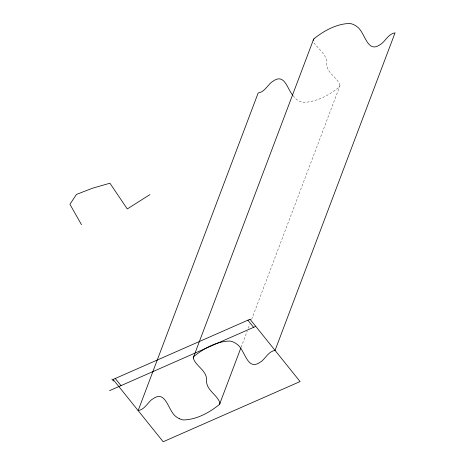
<?xml version="1.0" encoding="UTF-8"?>
<svg xmlns="http://www.w3.org/2000/svg" width="465" height="465" viewBox="0 0 465 465"><rect width="100%" height="100%" fill="white"/><g stroke="black" fill="none" stroke-linecap="round" stroke-linejoin="round"><path stroke-width="0.35" stroke-dasharray="2.33 1.74" d="M241.091 347.314L247.246 331.028M248.269 328.313L249.81 324.245M251.606 319.496L339.81 86.054M293.026 95.697L296.449 99.33A11.393 8.666 20.7 0 0 298.449 100.643L299.57 101.196A12.538 9.533 20.7 0 0 303.209 102.358C316.293 102.213 329.319 95.093 339.252 87.031A6.446 4.9 20.7 0 0 340.02 85.455M313.933 42.809C318.606 49.4 327.267 54.638 326.674 63.722C326.488 73.185 337.666 77.231 339.967 85.444"/><path stroke-width="0.7" d="M193.399 357.358L313.404 39.769M219.806 403.637L240.835 347.994M313.962 38.798C323.896 30.737 336.927 23.605 350.005 23.477A12.538 9.533 20.7 0 1 353.638 24.639L354.766 25.18A11.393 8.666 20.7 0 1 356.765 26.493C365.339 31.887 366.85 54.393 380.469 44.408A17.089 12.997 20.7 0 0 381.992 43.373C386.165 39.664 389.002 33.747 395.064 32.817L275.059 350.407C268.997 351.331 266.16 357.254 261.987 360.956A17.089 12.997 20.7 0 1 260.464 361.997C246.845 371.977 245.334 349.471 236.761 344.083A11.393 8.666 20.7 0 0 234.761 342.769L233.639 342.211A12.538 9.533 20.7 0 0 230.001 341.054C216.917 341.2 203.891 348.32 193.957 356.382A6.446 4.9 20.7 0 0 193.19 357.951M219.248 404.614C209.314 412.67 196.282 419.808 183.204 419.936A12.538 9.533 20.7 0 1 179.571 418.773M149.945 194.608L127.288 208.942L109.926 183.216L92.669 188.168L76.463 194.411L69.936 204.309L81.491 224.7M109.589 390.647L255.767 326.384M179.566 418.785L178.444 418.227A11.393 8.666 20.7 0 1 176.444 416.913C167.871 411.525 166.36 389.019 152.741 398.999A17.089 12.997 20.7 0 0 151.212 400.034C147.045 403.742 144.208 409.659 138.146 410.589L258.151 93.006C264.213 92.076 267.05 86.159 271.223 82.45A17.089 12.997 20.7 0 1 272.746 81.416C284.348 72.749 287.015 88.21 292.613 95.127M247.897 320.187L253.628 327.325M115.262 378.493L120.999 385.63M111.891 379.097L113.454 381.044M219.962 403.027C217.347 394.599 205.792 390.112 206.57 380.091C206.966 370.436 195.637 366.257 193.242 357.969M220.015 403.045A6.446 4.9 20.7 0 1 219.218 404.597M313.195 40.368A6.446 4.9 20.7 0 1 313.991 38.816M250.036 319.246L113.123 379.434L163.169 441.75L300.082 381.562L250.036 319.246"/></g></svg>
